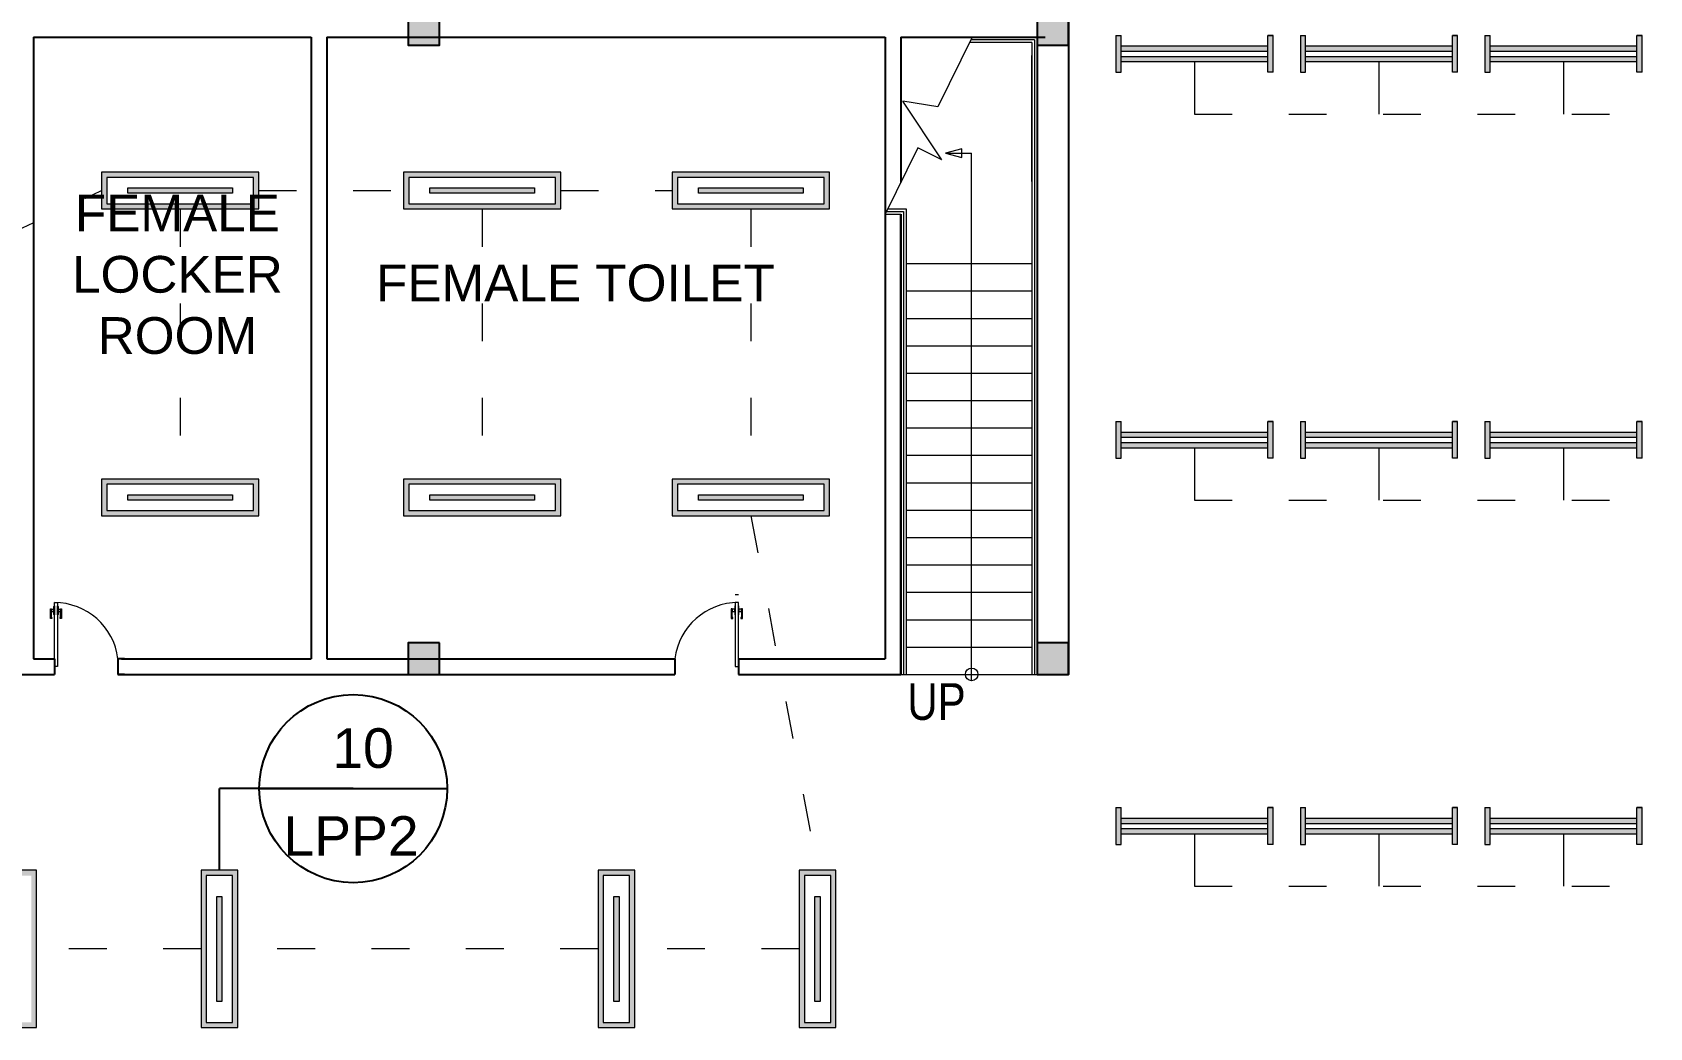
# Model space of a CAD drawing. Header units: millimetres. Extents: x 3339 to 2017737, y 4955 to 2748989.
# Drawn here: x 1431505 to 1446933, y 1252193 to 1261680 of the extents above; entities that cross this region are included whole.
import ezdxf

# ---------------------------------------------------------------- set-up
doc = ezdxf.new("R2010")
doc.units = ezdxf.units.MM
doc.header["$LTSCALE"] = 30
doc.linetypes.add('ACAD_ISO03W100', pattern=[30, 12, -18])
for name, color, linetype, lineweight in [('A-DETL-GENF', 92, 'Continuous', 13), ('A-DOOR', 31, 'Continuous', 13), ('LIGHT LINES', 6, 'ACAD_ISO03W100', 13), ('LIGHTS', 6, 'Continuous', 13), ('STAIR', 1, 'Continuous', 5), ('T-WAL', 4, 'Continuous', 5)]:
    doc.layers.add(name, color=color, linetype=linetype, lineweight=lineweight)
doc.layers.add('TEXT', color=7, linetype='Continuous')
doc.styles.add('Arial Narrow', font='ARIALN.TTF', dxfattribs={"height": 200})
doc.styles.get("Standard").update_dxf_attribs({"font": 'arial.ttf'})

msp = doc.modelspace()

# ---------------------------------------------------------------- hatches: boundary and pattern name
h = msp.add_hatch(color=2)
h.dxf.hatch_style = 1
h.paths.add_polyline_path([(1435390.35, 1261859.357), (1435090.35, 1261859.357), (1435090.35, 1261559.357), (1435390.35, 1261559.357)])
h = msp.add_hatch(color=2)
h.dxf.hatch_style = 1
h.paths.add_polyline_path([(1441390.35, 1261859.357), (1441090.35, 1261859.357), (1441090.35, 1261559.357), (1441390.35, 1261559.357)])
h = msp.add_hatch(color=2)
h.dxf.hatch_style = 1
h.paths.add_polyline_path([(1435390.35, 1255859.357), (1435090.35, 1255859.357), (1435090.35, 1255559.357), (1435390.35, 1255559.357)])
h = msp.add_hatch(color=2)
h.dxf.hatch_style = 1
h.paths.add_polyline_path([(1441390.35, 1255859.357), (1441090.35, 1255859.357), (1441090.35, 1255559.357), (1441390.35, 1255559.357)])
at = {"layer": 'LIGHTS'}
h = msp.add_hatch(color=256, dxfattribs=at)
h.dxf.hatch_style = 1
h.paths.add_polyline_path([(1441840.35, 1261301.024), (1441890.35, 1261301.024), (1441890.35, 1261651.024), (1441840.35, 1261651.024)])
h = msp.add_hatch(color=256, dxfattribs=at)
h.dxf.hatch_style = 1
h.paths.add_polyline_path([(1443290.35, 1261501.024), (1443290.35, 1261551.024), (1441890.35, 1261551.024), (1441890.35, 1261501.024)])
h = msp.add_hatch(color=256, dxfattribs=at)
h.dxf.hatch_style = 1
h.paths.add_polyline_path([(1443290.35, 1261301.024), (1443340.35, 1261301.024), (1443340.35, 1261651.024), (1443290.35, 1261651.024)])
h = msp.add_hatch(color=256, dxfattribs=at)
h.dxf.hatch_style = 1
h.paths.add_polyline_path([(1443600.876, 1261301.024), (1443650.876, 1261301.024), (1443650.876, 1261651.024), (1443600.876, 1261651.024)])
h = msp.add_hatch(color=256, dxfattribs=at)
h.dxf.hatch_style = 1
h.paths.add_polyline_path([(1445050.876, 1261501.024), (1445050.876, 1261551.024), (1443650.876, 1261551.024), (1443650.876, 1261501.024)])
h = msp.add_hatch(color=256, dxfattribs=at)
h.dxf.hatch_style = 1
h.paths.add_polyline_path([(1445050.876, 1261301.024), (1445100.876, 1261301.024), (1445100.876, 1261651.024), (1445050.876, 1261651.024)])
h = msp.add_hatch(color=256, dxfattribs=at)
h.dxf.hatch_style = 1
h.paths.add_polyline_path([(1445361.403, 1261301.024), (1445411.403, 1261301.024), (1445411.403, 1261651.024), (1445361.403, 1261651.024)])
h = msp.add_hatch(color=256, dxfattribs=at)
h.dxf.hatch_style = 1
h.paths.add_polyline_path([(1446811.403, 1261501.024), (1446811.403, 1261551.024), (1445411.403, 1261551.024), (1445411.403, 1261501.024)])
h = msp.add_hatch(color=256, dxfattribs=at)
h.dxf.hatch_style = 1
h.paths.add_polyline_path([(1446811.403, 1261301.024), (1446861.403, 1261301.024), (1446861.403, 1261651.024), (1446811.403, 1261651.024)])
h = msp.add_hatch(color=256, dxfattribs=at)
h.dxf.hatch_style = 1
h.paths.add_polyline_path([(1441890.35, 1261451.024), (1441890.35, 1261401.024), (1443290.35, 1261401.024), (1443290.35, 1261451.024)])
h = msp.add_hatch(color=256, dxfattribs=at)
h.dxf.hatch_style = 1
h.paths.add_polyline_path([(1443650.876, 1261451.024), (1443650.876, 1261401.024), (1445050.876, 1261401.024), (1445050.876, 1261451.024)])
h = msp.add_hatch(color=256, dxfattribs=at)
h.dxf.hatch_style = 1
h.paths.add_polyline_path([(1445411.403, 1261451.024), (1445411.403, 1261401.024), (1446811.403, 1261401.024), (1446811.403, 1261451.024)])
h = msp.add_hatch(color=256, dxfattribs=at)
h.dxf.hatch_style = 1
h.paths.add_polyline_path([(1433665.35, 1259996.857), (1433665.35, 1260346.857), (1432165.35, 1260346.857), (1432165.35, 1259996.857)])
h.paths.add_polyline_path([(1432215.35, 1260046.857), (1432215.35, 1260296.857), (1433615.35, 1260296.857), (1433615.35, 1260046.857)], flags=16)
h.paths.add_polyline_path([(1432415.35, 1260146.857), (1432415.35, 1260196.857), (1433415.35, 1260196.857), (1433415.35, 1260146.857)], flags=0)
h = msp.add_hatch(color=256, dxfattribs=at)
h.dxf.hatch_style = 1
h.paths.add_polyline_path([(1436546.6, 1259996.857), (1436546.6, 1260346.857), (1435046.6, 1260346.857), (1435046.6, 1259996.857)])
h.paths.add_polyline_path([(1435096.6, 1260046.857), (1435096.6, 1260296.857), (1436496.6, 1260296.857), (1436496.6, 1260046.857)], flags=16)
h.paths.add_polyline_path([(1435296.6, 1260146.857), (1435296.6, 1260196.857), (1436296.6, 1260196.857), (1436296.6, 1260146.857)], flags=0)
h = msp.add_hatch(color=256, dxfattribs=at)
h.dxf.hatch_style = 1
h.paths.add_polyline_path([(1439109.1, 1259996.857), (1439109.1, 1260346.857), (1437609.1, 1260346.857), (1437609.1, 1259996.857)])
h.paths.add_polyline_path([(1437659.1, 1260046.857), (1437659.1, 1260296.857), (1439059.1, 1260296.857), (1439059.1, 1260046.857)], flags=16)
h.paths.add_polyline_path([(1437859.1, 1260146.857), (1437859.1, 1260196.857), (1438859.1, 1260196.857), (1438859.1, 1260146.857)], flags=0)
h = msp.add_hatch(color=256, dxfattribs=at)
h.dxf.hatch_style = 1
h.paths.add_polyline_path([(1432415.35, 1260196.857), (1432415.35, 1260146.857), (1433415.35, 1260146.857), (1433415.35, 1260196.857)])
h = msp.add_hatch(color=256, dxfattribs=at)
h.dxf.hatch_style = 1
h.paths.add_polyline_path([(1435296.6, 1260196.857), (1435296.6, 1260146.857), (1436296.6, 1260146.857), (1436296.6, 1260196.857)])
h = msp.add_hatch(color=256, dxfattribs=at)
h.dxf.hatch_style = 1
h.paths.add_polyline_path([(1437859.1, 1260196.857), (1437859.1, 1260146.857), (1438859.1, 1260146.857), (1438859.1, 1260196.857)])
h = msp.add_hatch(color=256, dxfattribs=at)
h.dxf.hatch_style = 1
h.paths.add_polyline_path([(1441840.35, 1257620.469), (1441890.35, 1257620.469), (1441890.35, 1257970.469), (1441840.35, 1257970.469)])
h = msp.add_hatch(color=256, dxfattribs=at)
h.dxf.hatch_style = 1
h.paths.add_polyline_path([(1443290.35, 1257820.469), (1443290.35, 1257870.469), (1441890.35, 1257870.469), (1441890.35, 1257820.469)])
h = msp.add_hatch(color=256, dxfattribs=at)
h.dxf.hatch_style = 1
h.paths.add_polyline_path([(1443290.35, 1257620.469), (1443340.35, 1257620.469), (1443340.35, 1257970.469), (1443290.35, 1257970.469)])
h = msp.add_hatch(color=256, dxfattribs=at)
h.dxf.hatch_style = 1
h.paths.add_polyline_path([(1443600.876, 1257620.469), (1443650.876, 1257620.469), (1443650.876, 1257970.469), (1443600.876, 1257970.469)])
h = msp.add_hatch(color=256, dxfattribs=at)
h.dxf.hatch_style = 1
h.paths.add_polyline_path([(1445050.876, 1257820.469), (1445050.876, 1257870.469), (1443650.876, 1257870.469), (1443650.876, 1257820.469)])
h = msp.add_hatch(color=256, dxfattribs=at)
h.dxf.hatch_style = 1
h.paths.add_polyline_path([(1445050.876, 1257620.469), (1445100.876, 1257620.469), (1445100.876, 1257970.469), (1445050.876, 1257970.469)])
h = msp.add_hatch(color=256, dxfattribs=at)
h.dxf.hatch_style = 1
h.paths.add_polyline_path([(1445361.403, 1257620.469), (1445411.403, 1257620.469), (1445411.403, 1257970.469), (1445361.403, 1257970.469)])
h = msp.add_hatch(color=256, dxfattribs=at)
h.dxf.hatch_style = 1
h.paths.add_polyline_path([(1446811.403, 1257820.469), (1446811.403, 1257870.469), (1445411.403, 1257870.469), (1445411.403, 1257820.469)])
h = msp.add_hatch(color=256, dxfattribs=at)
h.dxf.hatch_style = 1
h.paths.add_polyline_path([(1446811.403, 1257620.469), (1446861.403, 1257620.469), (1446861.403, 1257970.469), (1446811.403, 1257970.469)])
h = msp.add_hatch(color=256, dxfattribs=at)
h.dxf.hatch_style = 1
h.paths.add_polyline_path([(1441890.35, 1257770.469), (1441890.35, 1257720.469), (1443290.35, 1257720.469), (1443290.35, 1257770.469)])
h = msp.add_hatch(color=256, dxfattribs=at)
h.dxf.hatch_style = 1
h.paths.add_polyline_path([(1443650.876, 1257770.469), (1443650.876, 1257720.469), (1445050.876, 1257720.469), (1445050.876, 1257770.469)])
h = msp.add_hatch(color=256, dxfattribs=at)
h.dxf.hatch_style = 1
h.paths.add_polyline_path([(1445411.403, 1257770.469), (1445411.403, 1257720.469), (1446811.403, 1257720.469), (1446811.403, 1257770.469)])
h = msp.add_hatch(color=256, dxfattribs=at)
h.dxf.hatch_style = 1
h.paths.add_polyline_path([(1433665.35, 1257071.857), (1433665.35, 1257421.857), (1432165.35, 1257421.857), (1432165.35, 1257071.857)])
h.paths.add_polyline_path([(1432215.35, 1257121.857), (1432215.35, 1257371.857), (1433615.35, 1257371.857), (1433615.35, 1257121.857)], flags=16)
h.paths.add_polyline_path([(1432415.35, 1257221.857), (1432415.35, 1257271.857), (1433415.35, 1257271.857), (1433415.35, 1257221.857)], flags=0)
h = msp.add_hatch(color=256, dxfattribs=at)
h.dxf.hatch_style = 1
h.paths.add_polyline_path([(1436546.6, 1257071.857), (1436546.6, 1257421.857), (1435046.6, 1257421.857), (1435046.6, 1257071.857)])
h.paths.add_polyline_path([(1435096.6, 1257121.857), (1435096.6, 1257371.857), (1436496.6, 1257371.857), (1436496.6, 1257121.857)], flags=16)
h.paths.add_polyline_path([(1435296.6, 1257221.857), (1435296.6, 1257271.857), (1436296.6, 1257271.857), (1436296.6, 1257221.857)], flags=0)
h = msp.add_hatch(color=256, dxfattribs=at)
h.dxf.hatch_style = 1
h.paths.add_polyline_path([(1439109.1, 1257071.857), (1439109.1, 1257421.857), (1437609.1, 1257421.857), (1437609.1, 1257071.857)])
h.paths.add_polyline_path([(1437659.1, 1257121.857), (1437659.1, 1257371.857), (1439059.1, 1257371.857), (1439059.1, 1257121.857)], flags=16)
h.paths.add_polyline_path([(1437859.1, 1257221.857), (1437859.1, 1257271.857), (1438859.1, 1257271.857), (1438859.1, 1257221.857)], flags=0)
h = msp.add_hatch(color=256, dxfattribs=at)
h.dxf.hatch_style = 1
h.paths.add_polyline_path([(1432415.35, 1257271.857), (1432415.35, 1257221.857), (1433415.35, 1257221.857), (1433415.35, 1257271.857)])
h = msp.add_hatch(color=256, dxfattribs=at)
h.dxf.hatch_style = 1
h.paths.add_polyline_path([(1435296.6, 1257271.857), (1435296.6, 1257221.857), (1436296.6, 1257221.857), (1436296.6, 1257271.857)])
h = msp.add_hatch(color=256, dxfattribs=at)
h.dxf.hatch_style = 1
h.paths.add_polyline_path([(1437859.1, 1257271.857), (1437859.1, 1257221.857), (1438859.1, 1257221.857), (1438859.1, 1257271.857)])
h = msp.add_hatch(color=256, dxfattribs=at)
h.dxf.hatch_style = 1
h.paths.add_polyline_path([(1441840.35, 1253939.913), (1441890.35, 1253939.913), (1441890.35, 1254289.913), (1441840.35, 1254289.913)])
h = msp.add_hatch(color=256, dxfattribs=at)
h.dxf.hatch_style = 1
h.paths.add_polyline_path([(1443290.35, 1254139.913), (1443290.35, 1254189.913), (1441890.35, 1254189.913), (1441890.35, 1254139.913)])
h = msp.add_hatch(color=256, dxfattribs=at)
h.dxf.hatch_style = 1
h.paths.add_polyline_path([(1443290.35, 1253939.913), (1443340.35, 1253939.913), (1443340.35, 1254289.913), (1443290.35, 1254289.913)])
h = msp.add_hatch(color=256, dxfattribs=at)
h.dxf.hatch_style = 1
h.paths.add_polyline_path([(1443600.876, 1253939.913), (1443650.876, 1253939.913), (1443650.876, 1254289.913), (1443600.876, 1254289.913)])
h = msp.add_hatch(color=256, dxfattribs=at)
h.dxf.hatch_style = 1
h.paths.add_polyline_path([(1445050.876, 1254139.913), (1445050.876, 1254189.913), (1443650.876, 1254189.913), (1443650.876, 1254139.913)])
h = msp.add_hatch(color=256, dxfattribs=at)
h.dxf.hatch_style = 1
h.paths.add_polyline_path([(1445050.876, 1253939.913), (1445100.876, 1253939.913), (1445100.876, 1254289.913), (1445050.876, 1254289.913)])
h = msp.add_hatch(color=256, dxfattribs=at)
h.dxf.hatch_style = 1
h.paths.add_polyline_path([(1445361.403, 1253939.913), (1445411.403, 1253939.913), (1445411.403, 1254289.913), (1445361.403, 1254289.913)])
h = msp.add_hatch(color=256, dxfattribs=at)
h.dxf.hatch_style = 1
h.paths.add_polyline_path([(1446811.403, 1254139.913), (1446811.403, 1254189.913), (1445411.403, 1254189.913), (1445411.403, 1254139.913)])
h = msp.add_hatch(color=256, dxfattribs=at)
h.dxf.hatch_style = 1
h.paths.add_polyline_path([(1446811.403, 1253939.913), (1446861.403, 1253939.913), (1446861.403, 1254289.913), (1446811.403, 1254289.913)])
h = msp.add_hatch(color=256, dxfattribs=at)
h.dxf.hatch_style = 1
h.paths.add_polyline_path([(1441890.35, 1254089.913), (1441890.35, 1254039.913), (1443290.35, 1254039.913), (1443290.35, 1254089.913)])
h = msp.add_hatch(color=256, dxfattribs=at)
h.dxf.hatch_style = 1
h.paths.add_polyline_path([(1443650.876, 1254089.913), (1443650.876, 1254039.913), (1445050.876, 1254039.913), (1445050.876, 1254089.913)])
h = msp.add_hatch(color=256, dxfattribs=at)
h.dxf.hatch_style = 1
h.paths.add_polyline_path([(1445411.403, 1254089.913), (1445411.403, 1254039.913), (1446811.403, 1254039.913), (1446811.403, 1254089.913)])
h = msp.add_hatch(color=256, dxfattribs=at)
h.dxf.hatch_style = 1
h.paths.add_polyline_path([(1431194.527, 1252192.697), (1431544.527, 1252192.697), (1431544.527, 1253692.697), (1431194.527, 1253692.697)])
h.paths.add_polyline_path([(1431244.527, 1253642.697), (1431494.527, 1253642.697), (1431494.527, 1252242.697), (1431244.527, 1252242.697)], flags=16)
h.paths.add_polyline_path([(1431344.527, 1253442.697), (1431394.527, 1253442.697), (1431394.527, 1252442.697), (1431344.527, 1252442.697)], flags=0)
h = msp.add_hatch(color=256, dxfattribs=at)
h.dxf.hatch_style = 1
h.paths.add_polyline_path([(1433113.905, 1252192.697), (1433463.905, 1252192.697), (1433463.905, 1253692.697), (1433113.905, 1253692.697)])
h.paths.add_polyline_path([(1433163.905, 1253642.697), (1433413.905, 1253642.697), (1433413.905, 1252242.697), (1433163.905, 1252242.697)], flags=16)
h.paths.add_polyline_path([(1433263.905, 1253442.697), (1433313.905, 1253442.697), (1433313.905, 1252442.697), (1433263.905, 1252442.697)], flags=0)
h = msp.add_hatch(color=256, dxfattribs=at)
h.dxf.hatch_style = 1
h.paths.add_polyline_path([(1436901.474, 1252192.697), (1437251.474, 1252192.697), (1437251.474, 1253692.697), (1436901.474, 1253692.697)])
h.paths.add_polyline_path([(1436951.474, 1253642.697), (1437201.474, 1253642.697), (1437201.474, 1252242.697), (1436951.474, 1252242.697)], flags=16)
h.paths.add_polyline_path([(1437051.474, 1253442.697), (1437101.474, 1253442.697), (1437101.474, 1252442.697), (1437051.474, 1252442.697)], flags=0)
h = msp.add_hatch(color=256, dxfattribs=at)
h.dxf.hatch_style = 1
h.paths.add_polyline_path([(1438820.852, 1252192.697), (1439170.852, 1252192.697), (1439170.852, 1253692.697), (1438820.852, 1253692.697)])
h.paths.add_polyline_path([(1438870.852, 1253642.697), (1439120.852, 1253642.697), (1439120.852, 1252242.697), (1438870.852, 1252242.697)], flags=16)
h.paths.add_polyline_path([(1438970.852, 1253442.697), (1439020.852, 1253442.697), (1439020.852, 1252442.697), (1438970.852, 1252442.697)], flags=0)
h = msp.add_hatch(color=256, dxfattribs=at)
h.dxf.hatch_style = 1
h.paths.add_polyline_path([(1433313.905, 1253442.697), (1433263.905, 1253442.697), (1433263.905, 1252442.697), (1433313.905, 1252442.697)])
h = msp.add_hatch(color=256, dxfattribs=at)
h.dxf.hatch_style = 1
h.paths.add_polyline_path([(1437101.474, 1253442.697), (1437051.474, 1253442.697), (1437051.474, 1252442.697), (1437101.474, 1252442.697)])
h = msp.add_hatch(color=256, dxfattribs=at)
h.dxf.hatch_style = 1
h.paths.add_polyline_path([(1439020.852, 1253442.697), (1438970.852, 1253442.697), (1438970.852, 1252442.697), (1439020.852, 1252442.697)])

# ---------------------------------------------------------------- linework, layer by layer
at = {"color": 0}
for p, q in [((1441390.35, 1279259.357), (1441390.35, 1255559.357)), ((1431515.35, 1261634.177), (1431515.35, 1255709.177)), ((1431515.35, 1261634.177), (1434165.35, 1261634.177)), ((1434165.35, 1261634.177), (1434165.35, 1255709.177)), ((1434315.35, 1261634.177), (1439640.35, 1261634.357)), ((1434315.35, 1261634.177), (1434315.35, 1255709.177)), ((1439640.35, 1261634.357), (1439640.35, 1255709.357)), ((1439790.35, 1261634.357), (1439790.35, 1260252.728)), ((1439790.35, 1261634.357), (1441165.35, 1261634.357)), ((1441090.35, 1261634.357), (1441090.35, 1255559.357)), ((1439790.35, 1259948.246), (1439790.35, 1255559.357)), ((1431515.35, 1255709.177), (1431715.35, 1255709.177)), ((1431515.35, 1255709.177), (1431715.35, 1255709.177)), ((1431715.35, 1255709.177), (1431715.35, 1255559.177)), ((1431715.35, 1255709.177), (1431715.35, 1255559.177)), ((1432354.35, 1255709.177), (1434165.35, 1255709.177)), ((1434115.35, 1255709.357), (1434165.35, 1255709.357)), ((1434315.35, 1255709.357), (1437601.35, 1255709.357)), ((1438240.35, 1255709.357), (1439640.35, 1255709.357)), ((1438240.35, 1255709.357), (1438240.35, 1255559.357)), ((1438240.35, 1255709.357), (1438240.35, 1255559.357)), ((1430611.6, 1255559.357), (1431715.35, 1255559.177)), ((1432321.226, 1255559.357), (1437572.85, 1255559.357)), ((1438240.35, 1255559.357), (1439790.35, 1255559.357)), ((1441165.35, 1255559.357), (1441315.35, 1255559.357))]:
    msp.add_line(p, q, dxfattribs=at)
for p, q in [((1441090.35, 1261634.357), (1441090.35, 1255559.357)), ((1439790.35, 1255559.357), (1439790.35, 1259948.246)), ((1432382.85, 1255709.177), (1432321.226, 1255709.177)), ((1432321.226, 1255709.177), (1432321.226, 1255559.177)), ((1437572.85, 1255709.357), (1437634.474, 1255709.357)), ((1437634.474, 1255709.357), (1437634.474, 1255559.357)), ((1432382.85, 1255559.177), (1432321.226, 1255559.177)), ((1437572.85, 1255559.357), (1437634.474, 1255559.357)), ((1433288.905, 1253692.697), (1433288.905, 1254470.783)), ((1433669.981, 1254470.783), (1433288.905, 1254470.783)), ((1434566.251, 1254470.783), (1433666.251, 1254470.783)), ((1433666.251, 1254470.783), (1435466.251, 1254470.783))]:
    msp.add_line(p, q)
for points in [[(1435390.35, 1261859.357), (1435090.35, 1261859.357), (1435090.35, 1261559.357), (1435390.35, 1261559.357), (1435390.35, 1261859.357)], [(1441390.35, 1261859.357), (1441090.35, 1261859.357), (1441090.35, 1261559.357), (1441390.35, 1261559.357), (1441390.35, 1261859.357)], [(1435390.35, 1255859.357), (1435090.35, 1255859.357), (1435090.35, 1255559.357), (1435390.35, 1255559.357), (1435390.35, 1255859.357)], [(1441390.35, 1255859.357), (1441090.35, 1255859.357), (1441090.35, 1255559.357), (1441390.35, 1255559.357), (1441390.35, 1255859.357)]]:
    msp.add_lwpolyline(points, close=True)
msp.add_circle((1434566.251, 1254470.783), 896.27)
at = {"layer": 'A-DETL-GENF'}
for p, q in [((1431677.25, 1256155.39), (1431677.25, 1256183.965)), ((1431677.25, 1256183.965), (1431686.775, 1256183.965)), ((1431677.25, 1256093.585), (1431677.25, 1256155.39)), ((1431677.25, 1256155.39), (1431685.835, 1256155.39)), ((1431686.775, 1256155.39), (1431677.25, 1256155.39)), ((1431685.835, 1256155.39), (1431685.835, 1256102.475)), ((1431686.775, 1256183.965), (1431686.775, 1256155.39)), ((1431686.775, 1256157.771), (1431686.775, 1256181.584)), ((1431686.775, 1256181.584), (1431710.588, 1256181.584)), ((1431710.588, 1256157.771), (1431686.775, 1256157.771)), ((1431710.588, 1256207.777), (1431715.35, 1256212.54)), ((1431710.588, 1256131.577), (1431710.588, 1256207.777)), ((1431710.588, 1256181.584), (1431710.588, 1256157.771)), ((1431715.35, 1256212.54), (1431715.35, 1256126.815)), ((1431745.35, 1256212.54), (1431750.113, 1256207.777)), ((1431745.35, 1256126.815), (1431745.35, 1256212.54)), ((1431750.113, 1256207.777), (1431750.113, 1256131.577)), ((1431750.113, 1256157.771), (1431750.113, 1256181.584)), ((1431750.113, 1256181.584), (1431773.925, 1256181.584)), ((1431773.925, 1256157.771), (1431750.113, 1256157.771)), ((1431773.925, 1256155.39), (1431773.925, 1256183.965)), ((1431773.925, 1256183.965), (1431783.45, 1256183.965)), ((1431773.925, 1256181.584), (1431773.925, 1256157.771)), ((1431783.45, 1256155.39), (1431773.925, 1256155.39)), ((1431774.865, 1256102.475), (1431774.865, 1256155.39)), ((1431774.865, 1256155.39), (1431783.45, 1256155.39)), ((1431783.45, 1256183.965), (1431783.45, 1256155.39)), ((1431783.45, 1256155.39), (1431783.45, 1256093.585)), ((1438181.775, 1256184.145), (1438172.25, 1256184.145)), ((1438172.25, 1256184.145), (1438172.25, 1256155.57)), ((1438180.835, 1256155.57), (1438172.25, 1256155.57)), ((1438172.25, 1256155.57), (1438172.25, 1256093.765)), ((1438172.25, 1256155.57), (1438181.775, 1256155.57)), ((1438180.835, 1256102.655), (1438180.835, 1256155.57)), ((1438181.775, 1256155.57), (1438181.775, 1256184.145)), ((1438205.588, 1256181.764), (1438181.775, 1256181.764)), ((1438181.775, 1256181.764), (1438181.775, 1256157.951)), ((1438181.775, 1256157.951), (1438205.588, 1256157.951)), ((1438210.35, 1256212.72), (1438205.588, 1256207.957)), ((1438205.588, 1256207.957), (1438205.588, 1256131.757)), ((1438205.588, 1256157.951), (1438205.588, 1256181.764)), ((1438210.35, 1256126.995), (1438210.35, 1256212.72)), ((1438240.35, 1256212.72), (1438240.35, 1256126.995)), ((1438245.113, 1256207.957), (1438240.35, 1256212.72)), ((1438245.113, 1256131.757), (1438245.113, 1256207.957)), ((1438268.925, 1256181.764), (1438245.113, 1256181.764)), ((1438245.113, 1256181.764), (1438245.113, 1256157.951)), ((1438245.113, 1256157.951), (1438268.925, 1256157.951)), ((1438278.45, 1256184.145), (1438268.925, 1256184.145)), ((1438268.925, 1256184.145), (1438268.925, 1256155.57)), ((1438268.925, 1256157.951), (1438268.925, 1256181.764)), ((1438268.925, 1256155.57), (1438278.45, 1256155.57)), ((1438278.45, 1256155.57), (1438269.865, 1256155.57)), ((1438269.865, 1256155.57), (1438269.865, 1256102.655)), ((1438278.45, 1256155.57), (1438278.45, 1256184.145)), ((1438278.45, 1256093.765), (1438278.45, 1256155.57)), ((1431685.835, 1256102.475), (1431677.25, 1256093.89)), ((1431691.621, 1256093.585), (1431677.25, 1256093.585)), ((1431685.835, 1256102.475), (1431691.621, 1256102.475)), ((1431691.621, 1256102.475), (1431691.621, 1256093.585)), ((1431715.35, 1256126.815), (1431710.588, 1256131.577)), ((1431750.113, 1256131.577), (1431745.35, 1256126.815)), ((1431769.079, 1256093.585), (1431769.079, 1256102.475)), ((1431769.079, 1256102.475), (1431774.865, 1256102.475)), ((1431783.45, 1256093.585), (1431769.079, 1256093.585)), ((1431774.865, 1256102.475), (1431783.45, 1256093.89)), ((1438180.835, 1256102.655), (1438172.25, 1256094.07)), ((1438172.25, 1256093.765), (1438186.621, 1256093.765)), ((1438186.621, 1256102.655), (1438180.835, 1256102.655)), ((1438186.621, 1256093.765), (1438186.621, 1256102.655)), ((1438205.588, 1256131.757), (1438210.35, 1256126.995)), ((1438240.35, 1256126.995), (1438245.113, 1256131.757)), ((1438269.865, 1256102.655), (1438264.079, 1256102.655)), ((1438264.079, 1256102.655), (1438264.079, 1256093.765)), ((1438264.079, 1256093.765), (1438278.45, 1256093.765)), ((1438269.865, 1256102.655), (1438278.45, 1256094.07))]:
    msp.add_line(p, q, dxfattribs=at)
at = {"layer": 'A-DOOR', "lineweight": 18}
for p, q in [((1438240.35, 1256319.857), (1438210.35, 1256319.857)), ((1431715.35, 1255634.177), (1431715.35, 1256244.677)), ((1431715.35, 1256244.677), (1431745.35, 1256244.677)), ((1431745.35, 1256244.677), (1431745.35, 1255634.177)), ((1438240.35, 1256244.857), (1438210.35, 1256244.857)), ((1438210.35, 1256244.857), (1438210.35, 1255634.357)), ((1438240.35, 1255634.357), (1438240.35, 1256244.857)), ((1431715.35, 1255634.177), (1431715.35, 1255709.177)), ((1438240.35, 1255634.357), (1438240.35, 1255709.357)), ((1431745.35, 1255634.177), (1431715.35, 1255634.177)), ((1438210.35, 1255634.357), (1438240.35, 1255634.357))]:
    msp.add_line(p, q, dxfattribs=at)
at = {"layer": 'A-DOOR'}
for centre, start, end in [((1431715.35, 1255634.177), 7.05662, 90), ((1438240.35, 1255634.357), 90, 172.94338)]:
    msp.add_arc(centre, 610.5, start, end, dxfattribs=at)
at = {"layer": 'LIGHT LINES'}
for p, q in [((1442590.35, 1260901.024), (1470758.771, 1260901.024)), ((1430377.334, 1259331.586), (1432165.35, 1260171.857)), ((1433665.35, 1260171.857), (1435046.6, 1260171.857)), ((1436546.6, 1260171.857), (1437609.1, 1260171.857)), ((1432915.388, 1259996.857), (1432915.388, 1257421.857)), ((1435796.638, 1259996.857), (1435796.6, 1257421.857)), ((1438359.138, 1259996.857), (1438359.138, 1257421.857)), ((1438359.138, 1257071.857), (1438995.852, 1253692.697)), ((1442590.35, 1257220.469), (1470758.771, 1257220.469)), ((1442590.35, 1253539.913), (1470758.771, 1253539.913)), ((1433113.905, 1252942.66), (1431544.527, 1252942.66)), ((1436901.474, 1252942.66), (1433463.905, 1252942.66)), ((1438820.852, 1252942.66), (1437251.474, 1252942.66))]:
    msp.add_line(p, q, dxfattribs=at)
at = {"layer": 'LIGHTS'}
for p, q in [((1441840.35, 1261651.024), (1441840.35, 1261301.024)), ((1441840.35, 1261651.024), (1441890.35, 1261651.024)), ((1441840.35, 1261651.024), (1441890.35, 1261651.024)), ((1441890.35, 1261301.024), (1441890.35, 1261651.024)), ((1441890.35, 1261551.024), (1443290.35, 1261551.024)), ((1443340.35, 1261651.024), (1443290.35, 1261651.024)), ((1443290.35, 1261301.024), (1443290.35, 1261651.024)), ((1443290.35, 1261651.024), (1443340.35, 1261651.024)), ((1443340.35, 1261301.024), (1443340.35, 1261651.024)), ((1443600.876, 1261651.024), (1443600.876, 1261301.024)), ((1443600.876, 1261651.024), (1443650.876, 1261651.024)), ((1443600.876, 1261651.024), (1443650.876, 1261651.024)), ((1443650.876, 1261301.024), (1443650.876, 1261651.024)), ((1443650.876, 1261551.024), (1445050.876, 1261551.024)), ((1445100.876, 1261651.024), (1445050.876, 1261651.024)), ((1445050.876, 1261301.024), (1445050.876, 1261651.024)), ((1445050.876, 1261651.024), (1445100.876, 1261651.024)), ((1445100.876, 1261301.024), (1445100.876, 1261651.024)), ((1445361.403, 1261651.024), (1445361.403, 1261301.024)), ((1445361.403, 1261651.024), (1445411.403, 1261651.024)), ((1445361.403, 1261651.024), (1445411.403, 1261651.024)), ((1445411.403, 1261301.024), (1445411.403, 1261651.024)), ((1445411.403, 1261551.024), (1446811.403, 1261551.024)), ((1446861.403, 1261651.024), (1446811.403, 1261651.024)), ((1446811.403, 1261301.024), (1446811.403, 1261651.024)), ((1446811.403, 1261651.024), (1446861.403, 1261651.024)), ((1446861.403, 1261301.024), (1446861.403, 1261651.024)), ((1441890.35, 1261501.024), (1443290.35, 1261501.024)), ((1441890.35, 1261451.024), (1443290.35, 1261451.024)), ((1441890.35, 1261401.024), (1443290.35, 1261401.024)), ((1442590.35, 1261401.024), (1442590.35, 1260901.024)), ((1443650.876, 1261501.024), (1445050.876, 1261501.024)), ((1443650.876, 1261451.024), (1445050.876, 1261451.024)), ((1443650.876, 1261401.024), (1445050.876, 1261401.024)), ((1444350.876, 1261401.024), (1444350.876, 1260901.024)), ((1445411.403, 1261501.024), (1446811.403, 1261501.024)), ((1445411.403, 1261451.024), (1446811.403, 1261451.024)), ((1445411.403, 1261401.024), (1446811.403, 1261401.024)), ((1446111.403, 1261401.024), (1446111.403, 1260901.024)), ((1441840.35, 1261301.024), (1441890.35, 1261301.024)), ((1443340.35, 1261301.024), (1443290.35, 1261301.024)), ((1443600.876, 1261301.024), (1443650.876, 1261301.024)), ((1445100.876, 1261301.024), (1445050.876, 1261301.024)), ((1445361.403, 1261301.024), (1445411.403, 1261301.024)), ((1446861.403, 1261301.024), (1446811.403, 1261301.024)), ((1433665.35, 1260346.857), (1432165.35, 1260346.857)), ((1432165.35, 1260346.857), (1432165.35, 1259996.857)), ((1433665.35, 1259996.857), (1433665.35, 1260346.857)), ((1436546.6, 1260346.857), (1435046.6, 1260346.857)), ((1435046.6, 1260346.857), (1435046.6, 1259996.857)), ((1436546.6, 1259996.857), (1436546.6, 1260346.857)), ((1439109.1, 1260346.857), (1437609.1, 1260346.857)), ((1437609.1, 1260346.857), (1437609.1, 1259996.857)), ((1439109.1, 1259996.857), (1439109.1, 1260346.857)), ((1433615.35, 1260296.857), (1432215.35, 1260296.857)), ((1432215.35, 1260296.857), (1432215.35, 1260046.857)), ((1432415.35, 1260196.857), (1433415.35, 1260196.857)), ((1432415.35, 1260146.857), (1432415.35, 1260196.857)), ((1433415.35, 1260196.857), (1433415.35, 1260146.857)), ((1433615.35, 1260046.857), (1433615.35, 1260296.857)), ((1436496.6, 1260296.857), (1435096.6, 1260296.857)), ((1435096.6, 1260296.857), (1435096.6, 1260046.857)), ((1435296.6, 1260196.857), (1436296.6, 1260196.857)), ((1435296.6, 1260146.857), (1435296.6, 1260196.857)), ((1436296.6, 1260196.857), (1436296.6, 1260146.857)), ((1436496.6, 1260046.857), (1436496.6, 1260296.857)), ((1439059.1, 1260296.857), (1437659.1, 1260296.857)), ((1437659.1, 1260296.857), (1437659.1, 1260046.857)), ((1437859.1, 1260196.857), (1438859.1, 1260196.857)), ((1437859.1, 1260146.857), (1437859.1, 1260196.857)), ((1438859.1, 1260196.857), (1438859.1, 1260146.857)), ((1439059.1, 1260046.857), (1439059.1, 1260296.857)), ((1432215.35, 1260046.857), (1433615.426, 1260046.857)), ((1433415.35, 1260146.857), (1432415.35, 1260146.857)), ((1435096.6, 1260046.857), (1436496.676, 1260046.857)), ((1436296.6, 1260146.857), (1435296.6, 1260146.857)), ((1437659.1, 1260046.857), (1439059.176, 1260046.857)), ((1438859.1, 1260146.857), (1437859.1, 1260146.857)), ((1432165.35, 1259996.857), (1433665.426, 1259996.857)), ((1435046.6, 1259996.857), (1436546.676, 1259996.857)), ((1437609.1, 1259996.857), (1439109.176, 1259996.857)), ((1441840.35, 1257970.469), (1441840.35, 1257620.469)), ((1441840.35, 1257970.469), (1441890.35, 1257970.469)), ((1441840.35, 1257970.469), (1441890.35, 1257970.469)), ((1441890.35, 1257620.469), (1441890.35, 1257970.469)), ((1441890.35, 1257870.469), (1443290.35, 1257870.469)), ((1443340.35, 1257970.469), (1443290.35, 1257970.469)), ((1443290.35, 1257620.469), (1443290.35, 1257970.469)), ((1443290.35, 1257970.469), (1443340.35, 1257970.469)), ((1443340.35, 1257620.469), (1443340.35, 1257970.469)), ((1443600.876, 1257970.469), (1443600.876, 1257620.469)), ((1443600.876, 1257970.469), (1443650.876, 1257970.469)), ((1443600.876, 1257970.469), (1443650.876, 1257970.469)), ((1443650.876, 1257620.469), (1443650.876, 1257970.469)), ((1443650.876, 1257870.469), (1445050.876, 1257870.469)), ((1445100.876, 1257970.469), (1445050.876, 1257970.469)), ((1445050.876, 1257620.469), (1445050.876, 1257970.469)), ((1445050.876, 1257970.469), (1445100.876, 1257970.469)), ((1445100.876, 1257620.469), (1445100.876, 1257970.469)), ((1445361.403, 1257970.469), (1445361.403, 1257620.469)), ((1445361.403, 1257970.469), (1445411.403, 1257970.469)), ((1445361.403, 1257970.469), (1445411.403, 1257970.469)), ((1445411.403, 1257620.469), (1445411.403, 1257970.469)), ((1445411.403, 1257870.469), (1446811.403, 1257870.469)), ((1446861.403, 1257970.469), (1446811.403, 1257970.469)), ((1446811.403, 1257620.469), (1446811.403, 1257970.469)), ((1446811.403, 1257970.469), (1446861.403, 1257970.469)), ((1446861.403, 1257620.469), (1446861.403, 1257970.469)), ((1441890.35, 1257820.469), (1443290.35, 1257820.469)), ((1441890.35, 1257770.469), (1443290.35, 1257770.469)), ((1441890.35, 1257720.469), (1443290.35, 1257720.469)), ((1442590.35, 1257720.469), (1442590.35, 1257220.469)), ((1443650.876, 1257820.469), (1445050.876, 1257820.469)), ((1443650.876, 1257770.469), (1445050.876, 1257770.469)), ((1443650.876, 1257720.469), (1445050.876, 1257720.469)), ((1444350.876, 1257720.469), (1444350.876, 1257220.469)), ((1445411.403, 1257820.469), (1446811.403, 1257820.469)), ((1445411.403, 1257770.469), (1446811.403, 1257770.469)), ((1445411.403, 1257720.469), (1446811.403, 1257720.469)), ((1446111.403, 1257720.469), (1446111.403, 1257220.469)), ((1441840.35, 1257620.469), (1441890.35, 1257620.469)), ((1443340.35, 1257620.469), (1443290.35, 1257620.469)), ((1443600.876, 1257620.469), (1443650.876, 1257620.469)), ((1445100.876, 1257620.469), (1445050.876, 1257620.469)), ((1445361.403, 1257620.469), (1445411.403, 1257620.469)), ((1446861.403, 1257620.469), (1446811.403, 1257620.469)), ((1433665.35, 1257421.857), (1432165.35, 1257421.857)), ((1432165.35, 1257421.857), (1432165.35, 1257071.857)), ((1433665.35, 1257071.857), (1433665.35, 1257421.857)), ((1436546.6, 1257421.857), (1435046.6, 1257421.857)), ((1435046.6, 1257421.857), (1435046.6, 1257071.857)), ((1436546.6, 1257071.857), (1436546.6, 1257421.857)), ((1439109.1, 1257421.857), (1437609.1, 1257421.857)), ((1437609.1, 1257421.857), (1437609.1, 1257071.857)), ((1439109.1, 1257071.857), (1439109.1, 1257421.857)), ((1433615.35, 1257371.857), (1432215.35, 1257371.857)), ((1432215.35, 1257371.857), (1432215.35, 1257121.857)), ((1432415.35, 1257271.857), (1433415.35, 1257271.857)), ((1432415.35, 1257221.857), (1432415.35, 1257271.857)), ((1433415.35, 1257221.857), (1432415.35, 1257221.857)), ((1433415.35, 1257271.857), (1433415.35, 1257221.857)), ((1433615.35, 1257121.857), (1433615.35, 1257371.857)), ((1436496.6, 1257371.857), (1435096.6, 1257371.857)), ((1435096.6, 1257371.857), (1435096.6, 1257121.857)), ((1435296.6, 1257271.857), (1436296.6, 1257271.857)), ((1435296.6, 1257221.857), (1435296.6, 1257271.857)), ((1436296.6, 1257221.857), (1435296.6, 1257221.857)), ((1436296.6, 1257271.857), (1436296.6, 1257221.857)), ((1436496.6, 1257121.857), (1436496.6, 1257371.857)), ((1439059.1, 1257371.857), (1437659.1, 1257371.857)), ((1437659.1, 1257371.857), (1437659.1, 1257121.857)), ((1437859.1, 1257271.857), (1438859.1, 1257271.857)), ((1437859.1, 1257221.857), (1437859.1, 1257271.857)), ((1438859.1, 1257221.857), (1437859.1, 1257221.857)), ((1438859.1, 1257271.857), (1438859.1, 1257221.857)), ((1439059.1, 1257121.857), (1439059.1, 1257371.857)), ((1432165.35, 1257071.857), (1433665.426, 1257071.857)), ((1432215.35, 1257121.857), (1433615.426, 1257121.857)), ((1435046.6, 1257071.857), (1436546.676, 1257071.857)), ((1435096.6, 1257121.857), (1436496.676, 1257121.857)), ((1437609.1, 1257071.857), (1439109.176, 1257071.857)), ((1437659.1, 1257121.857), (1439059.176, 1257121.857)), ((1441840.35, 1254289.913), (1441840.35, 1253939.913)), ((1441840.35, 1254289.913), (1441890.35, 1254289.913)), ((1441840.35, 1254289.913), (1441890.35, 1254289.913)), ((1441890.35, 1253939.913), (1441890.35, 1254289.913)), ((1441890.35, 1254189.913), (1443290.35, 1254189.913)), ((1441890.35, 1254139.913), (1443290.35, 1254139.913)), ((1443340.35, 1254289.913), (1443290.35, 1254289.913)), ((1443290.35, 1253939.913), (1443290.35, 1254289.913)), ((1443290.35, 1254289.913), (1443340.35, 1254289.913)), ((1443340.35, 1253939.913), (1443340.35, 1254289.913)), ((1443600.876, 1254289.913), (1443600.876, 1253939.913)), ((1443600.876, 1254289.913), (1443650.876, 1254289.913)), ((1443600.876, 1254289.913), (1443650.876, 1254289.913)), ((1443650.876, 1253939.913), (1443650.876, 1254289.913)), ((1443650.876, 1254189.913), (1445050.876, 1254189.913)), ((1443650.876, 1254139.913), (1445050.876, 1254139.913)), ((1445100.876, 1254289.913), (1445050.876, 1254289.913)), ((1445050.876, 1253939.913), (1445050.876, 1254289.913)), ((1445050.876, 1254289.913), (1445100.876, 1254289.913)), ((1445100.876, 1253939.913), (1445100.876, 1254289.913)), ((1445361.403, 1254289.913), (1445361.403, 1253939.913)), ((1445361.403, 1254289.913), (1445411.403, 1254289.913)), ((1445361.403, 1254289.913), (1445411.403, 1254289.913)), ((1445411.403, 1253939.913), (1445411.403, 1254289.913)), ((1445411.403, 1254189.913), (1446811.403, 1254189.913)), ((1445411.403, 1254139.913), (1446811.403, 1254139.913)), ((1446861.403, 1254289.913), (1446811.403, 1254289.913)), ((1446811.403, 1253939.913), (1446811.403, 1254289.913)), ((1446811.403, 1254289.913), (1446861.403, 1254289.913)), ((1446861.403, 1253939.913), (1446861.403, 1254289.913)), ((1441890.35, 1254089.913), (1443290.35, 1254089.913)), ((1441890.35, 1254039.913), (1443290.35, 1254039.913)), ((1442590.35, 1254039.913), (1442590.35, 1253539.913)), ((1443650.876, 1254089.913), (1445050.876, 1254089.913)), ((1443650.876, 1254039.913), (1445050.876, 1254039.913)), ((1444350.876, 1254039.913), (1444350.876, 1253539.913)), ((1445411.403, 1254089.913), (1446811.403, 1254089.913)), ((1445411.403, 1254039.913), (1446811.403, 1254039.913)), ((1446111.403, 1254039.913), (1446111.403, 1253539.913)), ((1441840.35, 1253939.913), (1441890.35, 1253939.913)), ((1443340.35, 1253939.913), (1443290.35, 1253939.913)), ((1443600.876, 1253939.913), (1443650.876, 1253939.913)), ((1445100.876, 1253939.913), (1445050.876, 1253939.913)), ((1445361.403, 1253939.913), (1445411.403, 1253939.913)), ((1446861.403, 1253939.913), (1446811.403, 1253939.913)), ((1431544.527, 1253692.697), (1431194.527, 1253692.697)), ((1431544.527, 1252192.697), (1431544.527, 1253692.697)), ((1433463.905, 1253692.697), (1433113.905, 1253692.697)), ((1433113.905, 1253692.697), (1433113.905, 1252192.622)), ((1433463.905, 1252192.697), (1433463.905, 1253692.697)), ((1437251.474, 1253692.697), (1436901.474, 1253692.697)), ((1436901.474, 1253692.697), (1436901.474, 1252192.622)), ((1437251.474, 1252192.697), (1437251.474, 1253692.697)), ((1439170.852, 1253692.697), (1438820.852, 1253692.697)), ((1438820.852, 1253692.697), (1438820.852, 1252192.622)), ((1439170.852, 1252192.697), (1439170.852, 1253692.697)), ((1433413.905, 1253642.697), (1433163.905, 1253642.697)), ((1433163.905, 1253642.697), (1433163.905, 1252242.622)), ((1433413.905, 1252242.697), (1433413.905, 1253642.697)), ((1437201.474, 1253642.697), (1436951.474, 1253642.697)), ((1436951.474, 1253642.697), (1436951.474, 1252242.622)), ((1437201.474, 1252242.697), (1437201.474, 1253642.697)), ((1439120.852, 1253642.697), (1438870.852, 1253642.697)), ((1438870.852, 1253642.697), (1438870.852, 1252242.622)), ((1439120.852, 1252242.697), (1439120.852, 1253642.697)), ((1433263.905, 1252442.697), (1433263.905, 1253442.697)), ((1433263.905, 1253442.697), (1433313.905, 1253442.697)), ((1433313.905, 1253442.697), (1433313.905, 1252442.697)), ((1437051.474, 1252442.697), (1437051.474, 1253442.697)), ((1437051.474, 1253442.697), (1437101.474, 1253442.697)), ((1437101.474, 1253442.697), (1437101.474, 1252442.697)), ((1438970.852, 1252442.697), (1438970.852, 1253442.697)), ((1438970.852, 1253442.697), (1439020.852, 1253442.697)), ((1439020.852, 1253442.697), (1439020.852, 1252442.697)), ((1433313.905, 1252442.697), (1433263.905, 1252442.697)), ((1437101.474, 1252442.697), (1437051.474, 1252442.697)), ((1439020.852, 1252442.697), (1438970.852, 1252442.697)), ((1431194.527, 1252192.697), (1431544.527, 1252192.697)), ((1433113.905, 1252192.697), (1433463.905, 1252192.697)), ((1433163.905, 1252242.697), (1433413.905, 1252242.697)), ((1436901.474, 1252192.697), (1437251.474, 1252192.697)), ((1436951.474, 1252242.697), (1437201.474, 1252242.697)), ((1438820.852, 1252192.697), (1439170.852, 1252192.697)), ((1438870.852, 1252242.697), (1439120.852, 1252242.697))]:
    msp.add_line(p, q, dxfattribs=at)
at = {"layer": 'STAIR'}
for p, q in [((1440470.997, 1261634.357), (1440143.287, 1260969.147)), ((1441040.35, 1261584.357), (1440446.365, 1261584.357)), ((1441065.35, 1261609.357), (1440458.681, 1261609.357)), ((1441090.35, 1261634.357), (1440470.997, 1261634.357)), ((1440180.557, 1260465.164), (1439807.215, 1261023.746)), ((1439950.772, 1260578.365), (1439640.35, 1259948.246))]:
    msp.add_line(p, q, dxfattribs=at)
at = {"layer": 'STAIR', "color": 1}
for p, q in [((1440370.102, 1260568.991), (1440216.704, 1260530.191)), ((1440216.704, 1260530.191), (1440465.35, 1260530.191)), ((1440216.704, 1260530.191), (1440370.102, 1260488.226)), ((1440370.102, 1260488.226), (1440370.102, 1260568.991)), ((1440465.35, 1255498.978), (1440465.35, 1260530.191))]:
    msp.add_line(p, q, dxfattribs=at)
at = {"layer": 'STAIR'}
for points in [[(1440143.287, 1260969.147), (1439807.215, 1261023.746)], [(1440180.557, 1260465.164), (1439950.772, 1260578.365)]]:
    msp.add_lwpolyline(points, dxfattribs=at)
at = {"layer": 'STAIR', "color": 1}
msp.add_circle((1440465.35, 1255559.357), 60.379, dxfattribs=at)
at = {"layer": 'T-WAL', "color": 244, "linetype": 'ByBlock', "true_color": 0x991b1e}
for p, q in [((1441040.35, 1261584.357), (1441040.35, 1255559.357)), ((1441065.35, 1261609.357), (1441065.35, 1255559.357)), ((1441090.35, 1261634.357), (1441090.35, 1255559.357)), ((1441040.35, 1260259.357), (1441040.35, 1261459.357)), ((1441040.35, 1260801.024), (1441040.35, 1259601.024)), ((1439640.35, 1259948.246), (1439790.35, 1259948.246)), ((1439652.666, 1259973.246), (1439815.35, 1259973.246)), ((1439664.982, 1259998.246), (1439840.35, 1259998.246)), ((1439790.35, 1259948.246), (1439790.35, 1255559.357)), ((1439815.35, 1259973.246), (1439815.35, 1255559.357)), ((1439840.35, 1259998.246), (1439840.35, 1255559.357)), ((1439840.35, 1259476.024), (1441040.35, 1259476.024)), ((1439840.35, 1259214.913), (1441040.35, 1259214.913)), ((1439840.35, 1258953.802), (1441040.35, 1258953.802)), ((1439840.35, 1258692.691), (1441040.35, 1258692.691)), ((1439840.35, 1258431.58), (1441040.35, 1258431.58)), ((1439840.35, 1258170.469), (1441040.35, 1258170.469)), ((1439840.35, 1257909.357), (1441040.35, 1257909.357)), ((1439840.35, 1257648.246), (1441040.35, 1257648.246)), ((1439840.35, 1257387.135), (1441040.35, 1257387.135)), ((1439840.35, 1257126.024), (1441040.35, 1257126.024)), ((1439840.35, 1256864.913), (1441040.35, 1256864.913)), ((1439840.35, 1256603.802), (1441040.35, 1256603.802)), ((1439840.35, 1256342.691), (1441040.35, 1256342.691)), ((1439840.35, 1256081.58), (1441040.35, 1256081.58)), ((1439840.35, 1255820.469), (1441040.35, 1255820.469)), ((1439790.35, 1255559.357), (1439840.35, 1255559.357)), ((1439840.35, 1255559.357), (1441090.35, 1255559.357))]:
    msp.add_line(p, q, dxfattribs=at)

# ---------------------------------------------------------------- texts
at = {"char_height": 377.35925, "attachment_point": 1}
for s, insert in [('\\pxt0.39537;10', (1434366.251, 1255046.122)), ('\\pxqc,t0.39537;LPP2', (1434356.251, 1254208.142))]:
    msp.add_mtext_dynamic_manual_height_columns(s, width=377.35925, gutter_width=1886.796, heights=[0], dxfattribs=dict(at, insert=insert))
at = {"layer": 'STAIR', "color": 1, "insert": (1439851.732, 1255476.29), "char_height": 350, "attachment_point": 1, "style": 'Arial Narrow'}
msp.add_mtext_dynamic_manual_height_columns('UP', width=800.09192, gutter_width=1, heights=[136.329], dxfattribs=at)
at = {"layer": 'TEXT', "char_height": 350, "attachment_point": 1}
for s, width, heights, insert in [('\\pxqc;FEMALE LOCKER \\PROOM', 2396.68042, [2124.175], (1431690.405, 1260132.327)), ('\\pxqc;FEMALE TOILET', 4394.73285, [1406.025], (1434487.484, 1259466.905))]:
    msp.add_mtext_dynamic_manual_height_columns(s, width=width, gutter_width=0, heights=heights, dxfattribs=dict(at, insert=insert))

doc.saveas('drawing.dxf')
